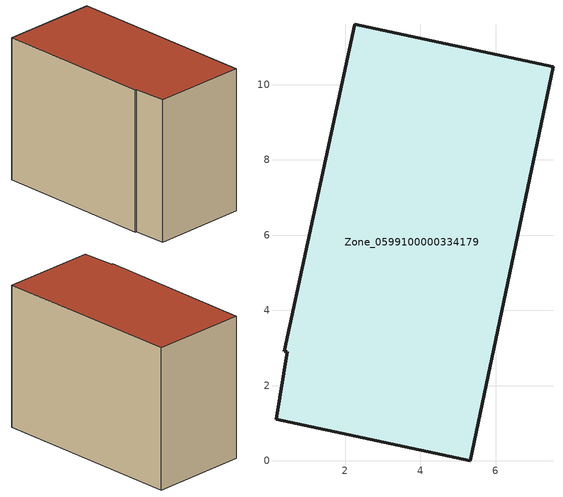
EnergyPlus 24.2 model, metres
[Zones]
Zone_0599100000334179
 floor ground (C_G): 7.53,10.48 5.33,0 0.17,1.11 0.47,2.9 0.38,2.92 2.26,11.61 z0
 wall outside (C_F): 7.53,10.48 2.26,11.61 0.38,2.92 0.47,2.9 0.17,1.11 5.33,0 7.53,10.48 z0:7.98
 roof outside (C_R): 5.33,0 7.53,10.48 2.26,11.61 0.38,2.92 0.47,2.9 0.17,1.11 z7.98
[BUILDING]
Pand.0599100000334179: North Axis=0; Terrain=City; Loads Convergence Tolerance Value=0.04; Temperature Convergence Tolerance Value=0.4; Solar Distribution=FullExterior; Maximum Number of Warmup Days=25; Minimum Number of Warmup Days=1
[Site:Location]
Rotterdam.The.Hague.AP_ZH_NLD Design_Conditions: Latitude=51.96; Longitude=4.45; Time Zone=1; Elevation=-4.5
[SITE:GROUNDTEMPERATURE:BUILDINGSURFACE]
18, 18, 18, 18, 18, 18, 18, 18, 18, 18, 18, 18
[MATERIAL] Thermal Absorptance=0.9; Solar Absorptance=0.7; Visible Absorptance=0.7
Name | Roughness | Thickness | Conductivity | Density | Specific Heat
G.TI.1975-1991 | MediumSmooth | 0.15 | 0.288461 | 540 | 1210
F.TI.1975-1991 | Rough | 0.3 | 0.230769 | 1920 | 840
R.TI.1975-1991 | MediumRough | 0.2 | 0.153846 | 1500 | 1000
[CONSTRUCTION]
C_G: G.TI.1975-1991
C_F: F.TI.1975-1991
C_R: R.TI.1975-1991
[ZONE]
Zone_0599100000334179: Type=1; Multiplier=1; Ceiling Height=Autocalculate; Volume=Autocalculate; Floor Area=autocalculate; Part of Total Floor Area=Yes
[ZONEINFILTRATION:DESIGNFLOWRATE]
Infil_Zone_0599100000334179: Zone or ZoneList or Space or SpaceList=Zone_0599100000334179; Schedule=AlwaysOn; Design Flow Rate Calculation Method=Flow/Area; Flow Rate per Floor Area=0.003; Constant Term Coefficient=1; Temperature Term Coefficient=0; Velocity Term Coefficient=0; Velocity Squared Term Coefficient=0
[HVACTEMPLATE:ZONE:IDEALLOADSAIRSYSTEM]
Zone_0599100000334179: Maximum Heating Supply Air Temperature=50; Minimum Cooling Supply Air Temperature=13; Maximum Heating Supply Air Humidity Ratio=0.0156; Minimum Cooling Supply Air Humidity Ratio=0.0077; Heating Limit=NoLimit; Cooling Limit=NoLimit; Dehumidification Control Type=ConstantSensibleHeatRatio; Cooling Sensible Heat Ratio=0.7; Dehumidification Setpoint=60; Humidification Control Type=None; Humidification Setpoint=30; Outdoor Air Method=None; Outdoor Air Flow Rate per Person=0.00944; Outdoor Air Flow Rate per Zone Floor Area=0; Outdoor Air Flow Rate per Zone=0; Demand Controlled Ventilation Type=None; Outdoor Air Economizer Type=NoEconomizer; Heat Recovery Type=None; Sensible Heat Recovery Effectiveness=0.7; Latent Heat Recovery Effectiveness=0.65
[ZONECONTROL:THERMOSTAT]
ThermostatControl_Zone_0599100000334179: Zone or ZoneList=Zone_0599100000334179; Control Type Schedule=DualSetpointControlType; Control 1=Thermostat_Zone_0599100000334179; Temperature Difference Between Cutout And Setpoint=0
[THERMOSTATSETPOINT:DUALSETPOINT]
Thermostat_Zone_0599100000334179: Heating Setpoint Temperature Schedule=HeatingSetpoint_Zone_0599100000334179; Cooling Setpoint Temperature Schedule=CoolingSetpoint_Zone_0599100000334179
[SCHEDULE:COMPACT]
HeatingSetpoint_Zone_0599100000334179: Through: 12/31, For: AllDays, Until: 24:00, 21
CoolingSetpoint_Zone_0599100000334179: Through: 12/31, For: AllDays, Until: 24:00, 24
DualSetpointControlType: Through: 12/31, For: AllDays, Until: 24:00, 4
AlwaysOn: Through: 12/31, For: AllDays, Until: 24:00, 1
